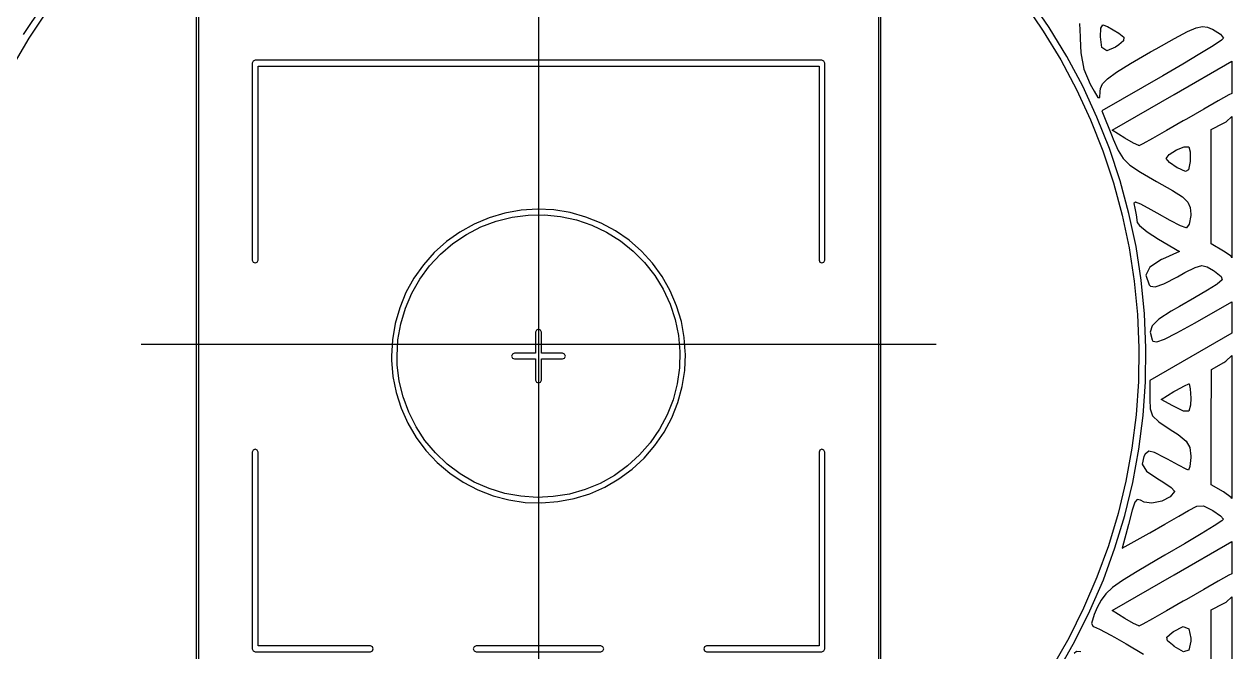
# Model space of a CAD drawing. Header units: millimetres. Extents: x 48 to 497, y 27 to 150.
# Drawn here: x 65.65 to 90.79, y 53.85 to 66.93 of the extents above; entities that cross this region are included whole.
import ezdxf

# ---------------------------------------------------------------- set-up
doc = ezdxf.new("R2010")
doc.units = ezdxf.units.MM
doc.layers.add('BLACK', color=20, linetype='Continuous')

msp = doc.modelspace()

# ---------------------------------------------------------------- linework, layer by layer
at = {"layer": 'BLACK'}
for p, q in [((76.356, 70.191), (76.356, 50.341)), ((68.081, 60.266), (84.631, 60.266)), ((69.281, 60.266), (83.431, 60.266))]:
    msp.add_line(p, q, dxfattribs=at)
at = {"layer": 'BLACK', "linetype": 'Continuous'}
for p, q in [((69.231, 69.016), (69.231, 51.516)), ((69.281, 51.541), (69.281, 68.991)), ((83.431, 68.991), (83.431, 51.541)), ((83.481, 51.516), (83.481, 69.016)), ((86.987, 66.863), (86.588, 67.446)), ((66.02, 67.302), (65.629, 66.714)), ((65.753, 66.637), (66.139, 67.219)), ((86.471, 67.361), (86.865, 66.785)), ((87.621, 66.946), (87.629, 66.667)), ((88.062, 66.846), (88.104, 66.918)), ((88.104, 66.918), (88.203, 66.883)), ((88.203, 66.883), (88.436, 66.745)), ((90.05, 66.856), (90.179, 66.884)), ((90.179, 66.884), (90.28, 66.87)), ((65.399, 66.035), (65.753, 66.637)), ((86.865, 66.785), (87.227, 66.187)), ((87.353, 66.259), (86.987, 66.863)), ((87.629, 66.667), (87.63, 66.632)), ((87.63, 66.632), (87.643, 66.334)), ((88.054, 66.667), (88.062, 66.846)), ((88.085, 66.443), (88.054, 66.667)), ((88.436, 66.745), (88.541, 66.655)), ((88.541, 66.655), (88.535, 66.584)), ((89.213, 66.416), (89.595, 66.632)), ((89.595, 66.632), (89.865, 66.775)), ((89.865, 66.775), (90.05, 66.856)), ((90.28, 66.87), (90.381, 66.825)), ((90.381, 66.825), (90.388, 66.822)), ((90.388, 66.822), (90.552, 66.718)), ((90.552, 66.718), (90.619, 66.64)), ((90.619, 66.64), (90.575, 66.598)), ((88.187, 66.372), (88.085, 66.443)), ((88.37, 66.45), (88.187, 66.372)), ((88.438, 66.499), (88.37, 66.45)), ((88.535, 66.584), (88.438, 66.499)), ((89.098, 66.35), (89.213, 66.416)), ((90.404, 66.481), (90.127, 66.308)), ((90.575, 66.598), (90.404, 66.481)), ((70.413, 66.158), (70.396, 66.116)), ((70.456, 66.176), (70.413, 66.158)), ((82.256, 66.176), (70.456, 66.176)), ((82.298, 66.158), (82.256, 66.176)), ((82.316, 66.116), (82.298, 66.158)), ((87.227, 66.187), (87.555, 65.571)), ((87.685, 65.635), (87.353, 66.259)), ((87.643, 66.334), (87.707, 65.993)), ((88.679, 66.107), (89.098, 66.35)), ((89.588, 65.463), (90.79, 66.159)), ((90.127, 66.308), (89.768, 66.093)), ((90.79, 66.159), (90.79, 65.486)), ((70.396, 66.116), (70.396, 62.016)), ((70.516, 62.016), (70.516, 66.056)), ((70.516, 66.056), (82.196, 66.056)), ((82.196, 66.056), (82.196, 62.016)), ((82.316, 62.016), (82.316, 66.116)), ((87.707, 65.993), (87.84, 65.68)), ((88.203, 65.792), (88.388, 65.927)), ((88.388, 65.927), (88.679, 66.107)), ((89.768, 66.093), (89.352, 65.852)), ((87.981, 64.994), (87.685, 65.635)), ((87.84, 65.68), (87.921, 65.532)), ((88.056, 65.588), (88.1, 65.685)), ((89.352, 65.852), (88.085, 65.126)), ((88.1, 65.685), (88.203, 65.792)), ((87.555, 65.571), (87.847, 64.937)), ((87.921, 65.532), (88.003, 65.403)), ((88.003, 65.403), (88.04, 65.405)), ((88.04, 65.405), (88.05, 65.524)), ((88.05, 65.524), (88.056, 65.588)), ((88.3, 64.718), (89.588, 65.463)), ((90.728, 65.455), (90.508, 65.334)), ((90.79, 65.486), (90.728, 65.455)), ((88.085, 65.126), (88.298, 64.59)), ((90.204, 65.161), (89.843, 64.953)), ((90.508, 65.334), (90.204, 65.161)), ((87.847, 64.937), (88.105, 64.288)), ((88.241, 64.338), (87.981, 64.994)), ((89.78, 64.916), (89.428, 64.713)), ((89.843, 64.953), (89.78, 64.916)), ((90.619, 64.868), (90.673, 64.897)), ((90.673, 64.897), (90.79, 65.005)), ((90.79, 65.005), (90.79, 62.065)), ((88.564, 64.557), (88.3, 64.718)), ((89.428, 64.713), (89.138, 64.548)), ((90.363, 64.735), (90.619, 64.868)), ((90.363, 62.354), (90.363, 64.735)), ((88.298, 64.59), (88.319, 64.536)), ((88.319, 64.536), (88.421, 64.3)), ((88.745, 64.452), (88.564, 64.557)), ((88.851, 64.399), (88.745, 64.452)), ((88.857, 64.397), (88.851, 64.399)), ((88.938, 64.438), (88.857, 64.397)), ((89.138, 64.548), (88.938, 64.438)), ((89.635, 64.31), (89.797, 64.377)), ((89.797, 64.377), (89.898, 64.377)), ((89.898, 64.377), (89.925, 64.268)), ((88.105, 64.288), (88.325, 63.625)), ((88.464, 63.667), (88.241, 64.338)), ((88.421, 64.3), (88.526, 64.131)), ((88.526, 64.131), (88.528, 64.129)), ((88.528, 64.129), (88.669, 63.992)), ((89.422, 64.129), (89.485, 64.213)), ((89.49, 64.045), (89.422, 64.129)), ((89.485, 64.213), (89.635, 64.31)), ((89.925, 64.268), (89.92, 64.07)), ((88.669, 63.992), (88.889, 63.846)), ((89.653, 63.939), (89.49, 64.045)), ((89.657, 63.937), (89.653, 63.939)), ((89.822, 63.861), (89.657, 63.937)), ((89.891, 63.896), (89.822, 63.861)), ((89.92, 64.069), (89.891, 63.896)), ((89.92, 64.07), (89.92, 64.069)), ((88.325, 63.625), (88.508, 62.952)), ((88.649, 62.986), (88.464, 63.667)), ((88.889, 63.846), (89.223, 63.655)), ((89.223, 63.655), (89.552, 63.466)), ((89.552, 63.466), (89.762, 63.329)), ((88.783, 63.224), (88.75, 63.193)), ((88.75, 63.193), (88.769, 63.097)), ((88.894, 63.182), (88.783, 63.224)), ((89.113, 63.06), (88.894, 63.182)), ((89.762, 63.329), (89.877, 63.219)), ((89.877, 63.219), (89.925, 63.109)), ((75.329, 62.898), (75.014, 62.766)), ((75.657, 62.995), (75.329, 62.898)), ((75.475, 62.826), (75.804, 62.909)), ((75.993, 63.054), (75.657, 62.995)), ((75.804, 62.909), (76.14, 62.953)), ((76.334, 63.076), (75.993, 63.054)), ((76.14, 62.953), (76.479, 62.958)), ((76.675, 63.059), (76.334, 63.076)), ((76.479, 62.958), (76.816, 62.924)), ((77.013, 63.004), (76.675, 63.059)), ((76.816, 62.924), (77.148, 62.852)), ((77.342, 62.912), (77.013, 63.004)), ((77.658, 62.784), (77.342, 62.912)), ((88.508, 62.952), (88.653, 62.269)), ((88.796, 62.295), (88.649, 62.986)), ((88.769, 63.097), (88.8, 62.959)), ((88.8, 62.959), (88.822, 62.801)), ((89.233, 62.99), (89.113, 63.06)), ((89.504, 62.839), (89.233, 62.99)), ((89.935, 62.945), (89.905, 62.762)), ((89.925, 63.109), (89.935, 62.971)), ((89.935, 62.971), (89.935, 62.945)), ((75.014, 62.766), (74.716, 62.599)), ((74.856, 62.551), (75.158, 62.706)), ((75.158, 62.706), (75.475, 62.826)), ((77.148, 62.852), (77.468, 62.742)), ((77.468, 62.742), (77.774, 62.596)), ((77.959, 62.622), (77.658, 62.784)), ((78.24, 62.427), (77.959, 62.622)), ((88.822, 62.801), (88.867, 62.732)), ((88.867, 62.732), (89.026, 62.6)), ((89.722, 62.73), (89.504, 62.839)), ((89.841, 62.687), (89.722, 62.73)), ((89.843, 62.687), (89.841, 62.687)), ((89.905, 62.762), (89.843, 62.687)), ((74.438, 62.4), (74.184, 62.172)), ((74.317, 62.141), (74.575, 62.361)), ((74.716, 62.599), (74.438, 62.4)), ((74.575, 62.361), (74.856, 62.551)), ((77.774, 62.596), (78.062, 62.416)), ((78.062, 62.416), (78.326, 62.204)), ((78.497, 62.202), (78.24, 62.427)), ((89.026, 62.6), (89.26, 62.449)), ((89.26, 62.449), (89.697, 62.196)), ((74.184, 62.172), (73.958, 61.916)), ((74.086, 61.893), (74.317, 62.141)), ((78.326, 62.204), (78.565, 61.963)), ((78.727, 61.95), (78.497, 62.202)), ((88.653, 62.269), (88.76, 61.579)), ((88.904, 61.597), (88.796, 62.295)), ((89.697, 62.196), (89.348, 62.035)), ((90.619, 62.203), (90.363, 62.354)), ((90.774, 62.093), (90.619, 62.203)), ((70.396, 62.016), (70.413, 61.973)), ((70.413, 61.973), (70.456, 61.956)), ((70.456, 61.956), (70.498, 61.973)), ((70.498, 61.973), (70.516, 62.016)), ((73.958, 61.916), (73.761, 61.637)), ((73.886, 61.62), (74.086, 61.893)), ((78.565, 61.963), (78.774, 61.696)), ((78.928, 61.673), (78.727, 61.95)), ((82.196, 62.016), (82.213, 61.973)), ((82.213, 61.973), (82.256, 61.956)), ((82.256, 61.956), (82.298, 61.973)), ((82.298, 61.973), (82.316, 62.016)), ((89.084, 61.87), (89.002, 61.702)), ((89.326, 62.025), (89.084, 61.87)), ((89.348, 62.035), (89.326, 62.025)), ((89.812, 61.755), (90.026, 61.863)), ((90.026, 61.863), (90.165, 61.9)), ((90.165, 61.9), (90.276, 61.875)), ((90.276, 61.875), (90.408, 61.795)), ((90.79, 62.065), (90.774, 62.093)), ((73.761, 61.637), (73.596, 61.338)), ((73.718, 61.325), (73.886, 61.62)), ((78.774, 61.696), (78.951, 61.407)), ((79.096, 61.376), (78.928, 61.673)), ((89.002, 61.702), (89.071, 61.502)), ((89.371, 61.52), (89.656, 61.669)), ((89.656, 61.669), (89.812, 61.755)), ((90.408, 61.795), (90.426, 61.783)), ((90.426, 61.783), (90.571, 61.676)), ((90.586, 61.604), (90.485, 61.516)), ((90.571, 61.676), (90.586, 61.604)), ((78.951, 61.407), (79.094, 61.1)), ((79.231, 61.062), (79.096, 61.376)), ((88.76, 61.579), (88.828, 60.884)), ((88.973, 60.894), (88.904, 61.597)), ((89.071, 61.502), (89.1, 61.47)), ((89.1, 61.47), (89.197, 61.457)), ((89.197, 61.457), (89.371, 61.52)), ((90.281, 61.386), (90.011, 61.227)), ((90.461, 61.499), (90.281, 61.386)), ((90.485, 61.516), (90.461, 61.499)), ((73.596, 61.338), (73.466, 61.022)), ((73.585, 61.013), (73.718, 61.325)), ((79.094, 61.1), (79.2, 60.778)), ((90.011, 61.227), (89.7, 61.051)), ((90.026, 60.707), (90.79, 61.142)), ((90.79, 61.142), (90.79, 60.49)), ((73.466, 61.022), (73.372, 60.694)), ((73.488, 60.688), (73.585, 61.013)), ((79.33, 60.735), (79.231, 61.062)), ((88.828, 60.884), (88.857, 60.186)), ((89.002, 60.188), (88.973, 60.894)), ((89.528, 60.954), (89.267, 60.786)), ((89.7, 61.051), (89.528, 60.954)), ((73.372, 60.694), (73.315, 60.357)), ((73.43, 60.354), (73.488, 60.688)), ((79.2, 60.778), (79.269, 60.446)), ((79.391, 60.399), (79.33, 60.735)), ((89.128, 60.648), (89.089, 60.512)), ((89.267, 60.786), (89.128, 60.648)), ((89.644, 60.496), (90.026, 60.707)), ((73.315, 60.357), (73.296, 60.016)), ((73.411, 60.016), (73.43, 60.354)), ((76.313, 60.558), (76.296, 60.516)), ((76.296, 60.516), (76.296, 60.076)), ((76.356, 60.576), (76.313, 60.558)), ((76.398, 60.558), (76.356, 60.576)), ((76.416, 60.516), (76.398, 60.558)), ((76.416, 60.076), (76.416, 60.516)), ((79.269, 60.446), (79.299, 60.108)), ((79.412, 60.108), (79.391, 60.399)), ((90.79, 60.49), (89.08, 59.508)), ((89.089, 60.512), (89.129, 60.351)), ((89.129, 60.351), (89.145, 60.326)), ((89.226, 60.314), (89.385, 60.367)), ((89.385, 60.367), (89.644, 60.496)), ((79.299, 60.108), (79.29, 59.769)), ((79.415, 60.058), (79.412, 60.108)), ((88.857, 60.186), (88.848, 59.488)), ((88.993, 59.482), (89.002, 60.186)), ((89.002, 60.186), (89.002, 60.188)), ((89.145, 60.326), (89.226, 60.314)), ((73.296, 60.016), (73.297, 59.93)), ((73.297, 59.93), (73.325, 59.59)), ((73.416, 59.831), (73.411, 60.016)), ((75.813, 60.058), (75.796, 60.016)), ((75.796, 60.016), (75.813, 59.973)), ((75.856, 60.076), (75.813, 60.058)), ((75.813, 59.973), (75.856, 59.956)), ((76.296, 60.076), (75.856, 60.076)), ((75.856, 59.956), (76.296, 59.956)), ((76.296, 59.956), (76.296, 59.516)), ((76.856, 60.076), (76.416, 60.076)), ((76.416, 59.516), (76.416, 59.956)), ((76.416, 59.956), (76.856, 59.956)), ((76.898, 60.058), (76.856, 60.076)), ((76.856, 59.956), (76.898, 59.973)), ((76.916, 60.016), (76.898, 60.058)), ((76.898, 59.973), (76.916, 60.016)), ((79.401, 59.717), (79.415, 60.058)), ((90.364, 59.736), (90.62, 59.882)), ((90.62, 59.882), (90.663, 59.908)), ((90.663, 59.908), (90.79, 60.029)), ((90.79, 60.029), (90.79, 57.047)), ((73.325, 59.59), (73.392, 59.255)), ((73.457, 59.494), (73.416, 59.831)), ((79.29, 59.769), (79.242, 59.434)), ((79.349, 59.38), (79.401, 59.717)), ((90.363, 58.536), (90.364, 59.736)), ((73.536, 59.165), (73.457, 59.494)), ((76.296, 59.516), (76.313, 59.473)), ((76.313, 59.473), (76.356, 59.456)), ((76.356, 59.456), (76.398, 59.473)), ((76.398, 59.473), (76.416, 59.516)), ((79.242, 59.434), (79.156, 59.106)), ((79.259, 59.05), (79.349, 59.38)), ((88.848, 59.488), (88.799, 58.792)), ((88.943, 58.777), (88.993, 59.482)), ((89.08, 59.508), (89.08, 59.13)), ((89.625, 59.298), (89.802, 59.397)), ((89.802, 59.397), (89.895, 59.437)), ((89.895, 59.437), (89.9, 59.434)), ((89.9, 59.434), (89.925, 59.336)), ((73.392, 59.255), (73.495, 58.929)), ((73.653, 58.846), (73.536, 59.165)), ((79.156, 59.106), (79.033, 58.79)), ((89.08, 59.13), (89.081, 59.111)), ((89.081, 59.111), (89.089, 58.915)), ((89.317, 59.111), (89.585, 59.274)), ((89.562, 58.978), (89.317, 59.111)), ((89.585, 59.274), (89.625, 59.298)), ((89.925, 59.336), (89.935, 59.138)), ((89.935, 59.138), (89.931, 58.991)), ((73.495, 58.929), (73.634, 58.617)), ((73.805, 58.543), (73.653, 58.846)), ((79.133, 58.732), (79.259, 59.05)), ((89.089, 58.915), (89.139, 58.769)), ((89.781, 58.871), (89.562, 58.978)), ((89.892, 58.87), (89.781, 58.871)), ((89.931, 58.991), (89.892, 58.87)), ((73.634, 58.617), (73.807, 58.322)), ((79.033, 58.79), (78.875, 58.49)), ((78.973, 58.431), (79.133, 58.732)), ((88.799, 58.792), (88.711, 58.099)), ((88.855, 58.077), (88.943, 58.777)), ((89.139, 58.769), (89.267, 58.644)), ((89.267, 58.644), (89.508, 58.488)), ((73.991, 58.26), (73.805, 58.543)), ((78.875, 58.49), (78.683, 58.211)), ((78.78, 58.149), (78.973, 58.431)), ((89.508, 58.488), (89.671, 58.384)), ((89.671, 58.384), (89.842, 58.246)), ((90.363, 57.336), (90.363, 58.536)), ((73.807, 58.322), (74.012, 58.049)), ((74.209, 58), (73.991, 58.26)), ((78.683, 58.211), (78.46, 57.955)), ((78.557, 57.89), (78.78, 58.149)), ((88.711, 58.099), (88.585, 57.412)), ((89.842, 58.246), (89.918, 58.111)), ((89.918, 58.111), (89.935, 57.933)), ((70.413, 58.058), (70.396, 58.016)), ((70.396, 58.016), (70.396, 53.916)), ((70.456, 58.076), (70.413, 58.058)), ((70.498, 58.058), (70.456, 58.076)), ((70.516, 58.016), (70.498, 58.058)), ((70.516, 53.976), (70.516, 58.016)), ((74.012, 58.049), (74.245, 57.8)), ((74.455, 57.766), (74.209, 58)), ((78.46, 57.955), (78.209, 57.727)), ((78.306, 57.658), (78.557, 57.89)), ((82.213, 58.058), (82.196, 58.016)), ((82.196, 58.016), (82.196, 53.976)), ((82.256, 58.076), (82.213, 58.058)), ((82.298, 58.058), (82.256, 58.076)), ((82.316, 58.016), (82.298, 58.058)), ((82.316, 53.916), (82.316, 58.016)), ((88.727, 57.382), (88.855, 58.077)), ((88.956, 57.921), (88.92, 57.761)), ((88.987, 57.975), (88.956, 57.921)), ((89.059, 58.031), (88.987, 57.975)), ((89.182, 58.009), (89.059, 58.031)), ((89.397, 57.899), (89.182, 58.009)), ((89.45, 57.868), (89.397, 57.899)), ((89.677, 57.74), (89.45, 57.868)), ((89.935, 57.9), (89.919, 57.716)), ((89.935, 57.933), (89.935, 57.9)), ((74.245, 57.8), (74.506, 57.578)), ((74.726, 57.563), (74.455, 57.766)), ((78.209, 57.727), (77.934, 57.529)), ((78.031, 57.455), (78.306, 57.658)), ((88.92, 57.761), (89.013, 57.618)), ((89.013, 57.618), (89.251, 57.46)), ((89.84, 57.658), (89.677, 57.74)), ((89.886, 57.641), (89.84, 57.658)), ((89.919, 57.716), (89.886, 57.641)), ((74.506, 57.578), (74.789, 57.387)), ((75.019, 57.392), (74.726, 57.563)), ((74.789, 57.387), (75.092, 57.229)), ((75.329, 57.255), (75.019, 57.392)), ((77.637, 57.364), (77.324, 57.235)), ((77.934, 57.529), (77.637, 57.364)), ((77.735, 57.284), (78.031, 57.455)), ((88.585, 57.412), (88.421, 56.734)), ((88.561, 56.696), (88.727, 57.382)), ((89.251, 57.46), (89.353, 57.399)), ((89.353, 57.399), (89.525, 57.278)), ((90.619, 57.184), (90.363, 57.336)), ((75.092, 57.229), (75.41, 57.105)), ((75.653, 57.156), (75.329, 57.255)), ((75.41, 57.105), (75.74, 57.018)), ((75.987, 57.094), (75.653, 57.156)), ((76.325, 57.071), (75.987, 57.094)), ((76.663, 57.087), (76.325, 57.071)), ((76.998, 57.142), (76.663, 57.087)), ((77.324, 57.235), (76.998, 57.142)), ((77.096, 57.047), (77.422, 57.148)), ((77.422, 57.148), (77.735, 57.284)), ((89.509, 57.085), (89.33, 56.996)), ((89.593, 57.192), (89.509, 57.085)), ((89.525, 57.278), (89.593, 57.2)), ((89.593, 57.2), (89.593, 57.192)), ((90.777, 57.071), (90.619, 57.184)), ((75.74, 57.018), (76.078, 56.968)), ((76.078, 56.968), (76.42, 56.956)), ((76.42, 56.956), (76.76, 56.983)), ((76.76, 56.983), (77.096, 57.047)), ((88.772, 56.969), (88.717, 56.805)), ((88.821, 57.029), (88.772, 56.969)), ((88.887, 57.015), (88.821, 57.029)), ((88.964, 56.972), (88.887, 57.015)), ((89.125, 56.95), (88.964, 56.972)), ((89.33, 56.996), (89.125, 56.95)), ((89.887, 56.797), (90.064, 56.89)), ((90.064, 56.89), (90.2, 56.895)), ((90.2, 56.895), (90.378, 56.806)), ((90.79, 57.047), (90.777, 57.071)), ((88.421, 56.734), (88.219, 56.065)), ((88.357, 56.019), (88.561, 56.696)), ((88.717, 56.805), (88.636, 56.507)), ((89.396, 56.513), (89.686, 56.679)), ((89.686, 56.679), (89.887, 56.797)), ((90.378, 56.806), (90.394, 56.796)), ((90.394, 56.796), (90.554, 56.688)), ((90.583, 56.586), (90.422, 56.48)), ((90.554, 56.688), (90.619, 56.618)), ((90.619, 56.618), (90.583, 56.586)), ((88.636, 56.507), (88.504, 56.014)), ((88.504, 56.014), (89.07, 56.329)), ((89.07, 56.329), (89.08, 56.335)), ((89.08, 56.335), (89.396, 56.513)), ((90.422, 56.48), (90.155, 56.315)), ((89.805, 56.106), (89.397, 55.869)), ((89.588, 55.457), (90.79, 56.153)), ((90.155, 56.315), (89.805, 56.106)), ((90.79, 56.153), (90.79, 55.48)), ((88.219, 56.065), (87.981, 55.409)), ((88.115, 55.356), (88.357, 56.019)), ((89.397, 55.869), (89.232, 55.774)), ((89.232, 55.774), (88.816, 55.53)), ((87.981, 55.409), (87.705, 54.767)), ((87.837, 54.706), (88.115, 55.356)), ((88.3, 54.712), (89.588, 55.457)), ((88.517, 55.343), (88.309, 55.193)), ((88.816, 55.53), (88.517, 55.343)), ((90.508, 55.327), (90.204, 55.155)), ((90.728, 55.448), (90.508, 55.327)), ((90.79, 55.48), (90.728, 55.448)), ((88.309, 55.193), (88.169, 55.062)), ((90.204, 55.155), (89.843, 54.947)), ((88.07, 54.931), (87.988, 54.779)), ((88.169, 55.062), (88.07, 54.931)), ((89.78, 54.91), (89.428, 54.707)), ((89.843, 54.947), (89.78, 54.91)), ((90.363, 54.729), (90.619, 54.861)), ((90.619, 54.861), (90.673, 54.891)), ((90.673, 54.891), (90.79, 54.999)), ((90.79, 54.999), (90.79, 52.05)), ((87.705, 54.767), (87.395, 54.142)), ((87.523, 54.074), (87.837, 54.706)), ((87.922, 54.635), (87.865, 54.448)), ((87.988, 54.779), (87.922, 54.635)), ((88.564, 54.551), (88.3, 54.712)), ((89.428, 54.707), (89.138, 54.542)), ((90.363, 52.331), (90.363, 54.729)), ((87.865, 54.448), (87.905, 54.385)), ((87.905, 54.385), (87.912, 54.384)), ((87.912, 54.384), (88.038, 54.328)), ((88.038, 54.328), (88.274, 54.202)), ((88.745, 54.446), (88.564, 54.551)), ((88.851, 54.393), (88.745, 54.446)), ((88.857, 54.391), (88.851, 54.393)), ((88.938, 54.432), (88.857, 54.391)), ((89.138, 54.542), (88.938, 54.432)), ((89.578, 54.276), (89.779, 54.379)), ((89.779, 54.379), (89.897, 54.334)), ((89.897, 54.334), (89.935, 54.14)), ((87.395, 54.142), (87.05, 53.535)), ((87.174, 53.46), (87.523, 54.074)), ((88.274, 54.202), (88.349, 54.159)), ((88.349, 54.159), (88.589, 54.022)), ((89.439, 54.159), (89.55, 54.256)), ((89.449, 54.084), (89.439, 54.159)), ((89.586, 53.969), (89.449, 54.084)), ((89.55, 54.256), (89.578, 54.276)), ((89.934, 54.075), (89.893, 53.887)), ((89.935, 54.14), (89.934, 54.075)), ((70.396, 53.916), (70.413, 53.873)), ((70.413, 53.873), (70.456, 53.856)), ((70.456, 53.856), (72.856, 53.856)), ((72.856, 53.976), (70.516, 53.976)), ((72.898, 53.958), (72.856, 53.976)), ((72.856, 53.856), (72.898, 53.873)), ((72.916, 53.916), (72.898, 53.958)), ((72.898, 53.873), (72.916, 53.916)), ((75.013, 53.958), (74.996, 53.916)), ((74.996, 53.916), (75.013, 53.873)), ((75.056, 53.976), (75.013, 53.958)), ((75.013, 53.873), (75.056, 53.856)), ((77.656, 53.976), (75.056, 53.976)), ((75.056, 53.856), (77.656, 53.856)), ((77.698, 53.958), (77.656, 53.976)), ((77.656, 53.856), (77.698, 53.873)), ((77.716, 53.916), (77.698, 53.958)), ((77.698, 53.873), (77.716, 53.916)), ((79.813, 53.958), (79.796, 53.916)), ((79.796, 53.916), (79.813, 53.873)), ((79.856, 53.976), (79.813, 53.958)), ((79.813, 53.873), (79.856, 53.856)), ((82.196, 53.976), (79.856, 53.976)), ((79.856, 53.856), (82.256, 53.856)), ((82.256, 53.856), (82.298, 53.873)), ((82.298, 53.873), (82.316, 53.916)), ((87.557, 53.858), (87.507, 53.819)), ((87.643, 53.853), (87.557, 53.858)), ((88.589, 54.022), (88.952, 53.806)), ((89.591, 53.966), (89.586, 53.969)), ((89.784, 53.854), (89.591, 53.966)), ((89.893, 53.887), (89.784, 53.854))]:
    msp.add_line(p, q, dxfattribs=at)

doc.saveas('drawing.dxf')
